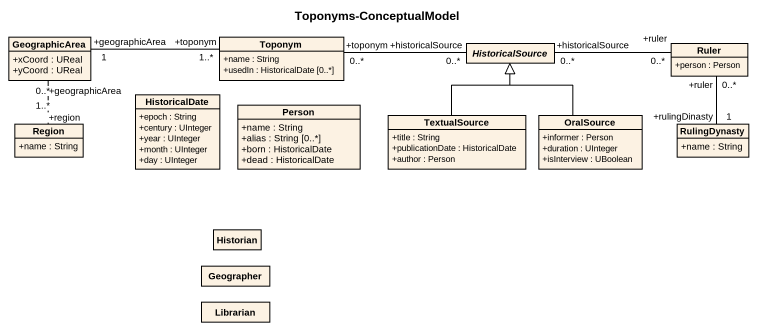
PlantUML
@startuml
title Toponyms-ConceptualModel
hide circle
hide empty members
skinparam classAttributeIconSize 0
class GeographicArea {
  +xCoord : UReal
  +yCoord : UReal
}
class Toponym {
  +name : String
  +usedIn : HistoricalDate [0..*]
}
abstract class HistoricalSource
class Ruler {
  +person : Person
}
class HistoricalDate {
  +epoch : String
  +century : UInteger
  +year : UInteger
  +month : UInteger
  +day : UInteger
}
class "Person" as Person_ {
  +name : String
  +alias : String [0..*]
  +born : HistoricalDate
  +dead : HistoricalDate
}
class TextualSource {
  +title : String
  +publicationDate : HistoricalDate
  +author : Person
}
class OralSource {
  +informer : Person
  +duration : UInteger
  +isInterview : UBoolean
}
class Region {
  +name : String
}
class RulingDynasty {
  +name : String
}
class Historian
class Geographer
class Librarian
GeographicArea "+geographicArea\n1" -right- "+toponym\n1..*" Toponym
GeographicArea "0..*\n+geographicArea" -- "1..*\n+region" Region
Toponym "+toponym\n0..*" -right- "+historicalSource\n0..*" HistoricalSource
HistoricalSource "0..*\n+historicalSource" -right- "0..*\n+ruler" Ruler
Ruler "0..*\n+ruler" -- "1\n+rulingDinasty" RulingDynasty
TextualSource -up-|> HistoricalSource
OralSource -up-|> HistoricalSource
@enduml
